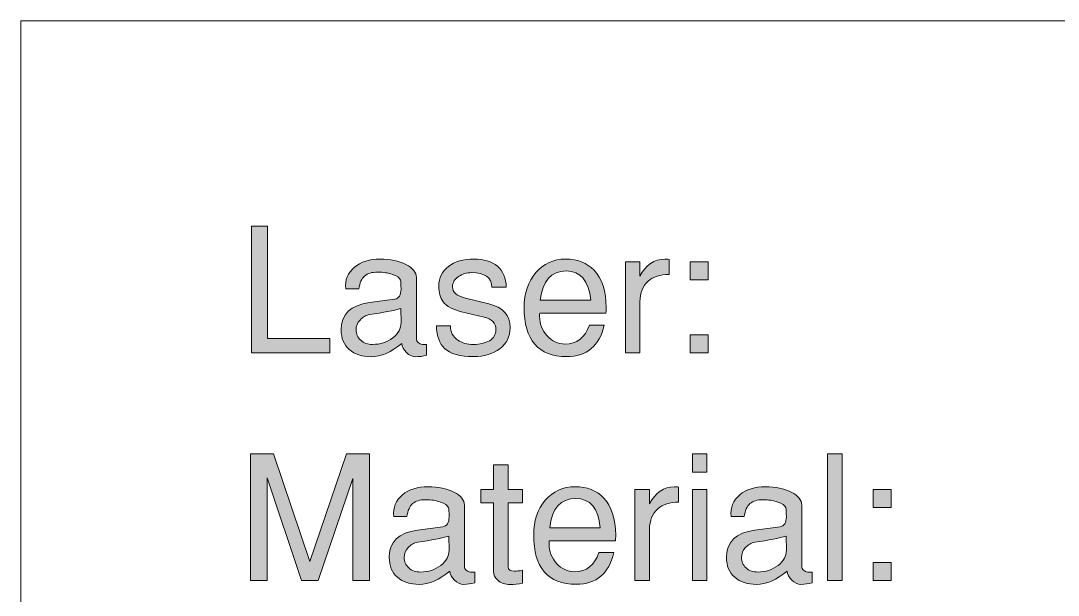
# Model space of a CAD drawing. Header units: inches. Extents: x 0.66 to 6.95, y -3.12 to -1.06.
# Drawn here: x 3.952 to 4.95, y -1.616 to -1.064 of the extents above; entities that cross this region are included whole.
import ezdxf

# ---------------------------------------------------------------- set-up
doc = ezdxf.new("R2010")
doc.units = ezdxf.units.IN
doc.header["$MEASUREMENT"] = 0
doc.layers.add('Layer 1', color=7, linetype='Continuous')

# ---------------------------------------------------------------- blocks, each defined once
blk = doc.blocks.new('block 6')
at = {"layer": 'Layer 1', "color": 7, "lineweight": 5, "true_color": 0xffffff}
blk.add_lwpolyline([(6.76495, -3.12363), (6.71105, -3.12363), (4.03054, -3.12363), (3.95247, -3.12363), (3.95247, -3.1083), (3.95247, -1.06372), (4.0137, -1.06372), (6.95247, -1.06372)], dxfattribs=at)
blk = doc.blocks.new('block 8')
at = {"layer": 'Layer 1', "true_color": 0xed1f24}
h = blk.add_hatch(color=240, dxfattribs=at)
h.dxf.hatch_style = 2
h.paths.add_polyline_path([(4.28756, -1.60164), (4.27157, -1.60164), (4.27157, -1.50363), (4.2384, -1.60164), (4.2224, -1.60164), (4.18923, -1.50313), (4.18923, -1.60164), (4.17323, -1.60164), (4.17323, -1.48014), (4.19539, -1.48014), (4.23041, -1.58365), (4.26544, -1.48014), (4.28756, -1.48014)])
h = blk.add_hatch(color=240, dxfattribs=at)
h.dxf.hatch_style = 2
h.paths.add_polyline_path([(4.6119, -1.49747), (4.5979, -1.49747), (4.5979, -1.48014), (4.6119, -1.48014)])
h.paths.add_polyline_path([(4.6119, -1.60164), (4.5979, -1.60164), (4.5979, -1.51414), (4.6119, -1.51414)])
h = blk.add_hatch(color=240, dxfattribs=at)
h.dxf.hatch_style = 2
h.paths.add_polyline_path([(4.7419, -1.60164), (4.7279, -1.60164), (4.7279, -1.48014), (4.7419, -1.48014)])
h = blk.add_hatch(color=240, dxfattribs=at)
h.dxf.hatch_style = 2
edge = h.paths.add_edge_path()
edge.add_spline(control_points=[(4.43473, -1.60447), (4.43062, -1.60524), (4.42662, -1.60564), (4.42273, -1.60564), (4.41784, -1.60564), (4.4139, -1.60425), (4.4109, -1.60147), (4.40823, -1.59903), (4.4069, -1.59619), (4.4069, -1.59297), (4.4069, -1.59297), (4.4069, -1.52697), (4.4069, -1.52697), (4.4069, -1.52697), (4.39473, -1.52697), (4.39473, -1.52697), (4.39473, -1.52697), (4.39473, -1.51414), (4.39473, -1.51414), (4.39473, -1.51414), (4.4069, -1.51414), (4.4069, -1.51414), (4.4069, -1.51414), (4.4069, -1.49047), (4.4069, -1.49047), (4.4069, -1.49047), (4.4209, -1.49047), (4.4209, -1.49047), (4.4209, -1.49047), (4.4209, -1.51414), (4.4209, -1.51414), (4.4209, -1.51414), (4.43473, -1.51414), (4.43473, -1.51414), (4.43473, -1.51414), (4.43473, -1.52697), (4.43473, -1.52697), (4.43473, -1.52697), (4.4209, -1.52697), (4.4209, -1.52697), (4.4209, -1.52697), (4.4209, -1.58864), (4.4209, -1.58864), (4.4209, -1.59142), (4.42295, -1.5928), (4.42706, -1.5928), (4.42873, -1.5928), (4.43129, -1.59253), (4.43473, -1.59197), (4.43473, -1.59197), (4.43473, -1.60447), (4.43473, -1.60447)], knot_values=[0, 0, 0, 0, 1, 1, 1, 2, 2, 2, 3, 3, 3, 4, 4, 4, 5, 5, 5, 6, 6, 6, 7, 7, 7, 8, 8, 8, 9, 9, 9, 10, 10, 10, 11, 11, 11, 12, 12, 12, 13, 13, 13, 14, 14, 14, 15, 15, 15, 16, 16, 16, 17, 17, 17, 17], degree=3, periodic=1)
h = blk.add_hatch(color=240, dxfattribs=at)
h.dxf.hatch_style = 2
edge = h.paths.add_edge_path()
edge.add_spline(control_points=[(4.38873, -1.60401), (4.38529, -1.60498), (4.38168, -1.60547), (4.3779, -1.60547), (4.3749, -1.60547), (4.37204, -1.60411), (4.36932, -1.60139), (4.36659, -1.59867), (4.36506, -1.5958), (4.36473, -1.5928), (4.35462, -1.60125), (4.34484, -1.60547), (4.3354, -1.60547), (4.32662, -1.60547), (4.31962, -1.60318), (4.3144, -1.59863), (4.30918, -1.59406), (4.30657, -1.58777), (4.30657, -1.57975), (4.30657, -1.56461), (4.3156, -1.55581), (4.33366, -1.55337), (4.33366, -1.55337), (4.35825, -1.55002), (4.35825, -1.55002), (4.36213, -1.54947), (4.36407, -1.5463), (4.36407, -1.54051), (4.36407, -1.5356), (4.3639, -1.53277), (4.36357, -1.53199), (4.36257, -1.52965), (4.35999, -1.52776), (4.35584, -1.52631), (4.35168, -1.52486), (4.34695, -1.52414), (4.34164, -1.52414), (4.3361, -1.52414), (4.33192, -1.52538), (4.32909, -1.52789), (4.32627, -1.53039), (4.32442, -1.53453), (4.32353, -1.5403), (4.32353, -1.5403), (4.3109, -1.5403), (4.3109, -1.5403), (4.31012, -1.53164), (4.3129, -1.52469), (4.31923, -1.51947), (4.32557, -1.51425), (4.33379, -1.51164), (4.3439, -1.51164), (4.35368, -1.51164), (4.36195, -1.51336), (4.36873, -1.51681), (4.37551, -1.52025), (4.3789, -1.52441), (4.3789, -1.5293), (4.3789, -1.5293), (4.3789, -1.58847), (4.3789, -1.58847), (4.3789, -1.58969), (4.37948, -1.59081), (4.38065, -1.5918), (4.38182, -1.5928), (4.38312, -1.59342), (4.38457, -1.59363), (4.38567, -1.59375), (4.38706, -1.59375), (4.38873, -1.59363), (4.38873, -1.59363), (4.38873, -1.60401), (4.38873, -1.60401)], knot_values=[0, 0, 0, 0, 1, 1, 1, 2, 2, 2, 3, 3, 3, 4, 4, 4, 5, 5, 5, 6, 6, 6, 7, 7, 7, 8, 8, 8, 9, 9, 9, 10, 10, 10, 11, 11, 11, 12, 12, 12, 13, 13, 13, 14, 14, 14, 15, 15, 15, 16, 16, 16, 17, 17, 17, 18, 18, 18, 19, 19, 19, 20, 20, 20, 21, 21, 21, 22, 22, 22, 23, 23, 23, 24, 24, 24, 24], degree=3, periodic=1)
edge = h.paths.add_edge_path()
edge.add_spline(control_points=[(4.36407, -1.5727), (4.36407, -1.5727), (4.36391, -1.55914), (4.36391, -1.55914), (4.3572, -1.56104), (4.34715, -1.56299), (4.33375, -1.565), (4.33023, -1.56567), (4.32722, -1.5674), (4.32469, -1.57019), (4.32216, -1.57298), (4.3209, -1.57611), (4.3209, -1.57957), (4.3209, -1.58359), (4.32238, -1.58694), (4.32535, -1.58962), (4.32831, -1.5923), (4.33211, -1.59363), (4.33672, -1.59363), (4.34418, -1.59363), (4.35064, -1.59152), (4.35608, -1.58727), (4.36152, -1.58303), (4.36418, -1.57817), (4.36407, -1.5727)], knot_values=[0, 0, 0, 0, 1, 1, 1, 2, 2, 2, 3, 3, 3, 4, 4, 4, 5, 5, 5, 6, 6, 6, 7, 7, 7, 8, 8, 8, 8], degree=3, periodic=1)
h = blk.add_hatch(color=240, dxfattribs=at)
h.dxf.hatch_style = 2
edge = h.paths.add_edge_path()
edge.add_spline(control_points=[(4.52423, -1.5583), (4.52423, -1.56042), (4.52418, -1.56213), (4.52406, -1.56347), (4.52406, -1.56347), (4.46039, -1.56347), (4.46039, -1.56347), (4.46029, -1.56425), (4.46023, -1.56536), (4.46023, -1.56681), (4.46023, -1.57381), (4.46264, -1.57997), (4.46746, -1.58531), (4.47228, -1.59064), (4.47801, -1.5933), (4.48467, -1.5933), (4.49619, -1.5933), (4.504, -1.58719), (4.5081, -1.57497), (4.5081, -1.57497), (4.5224, -1.57497), (4.5224, -1.57497), (4.51773, -1.59519), (4.50568, -1.60531), (4.48623, -1.60531), (4.459, -1.60531), (4.4454, -1.58953), (4.4454, -1.55797), (4.4454, -1.54441), (4.44912, -1.5333), (4.45656, -1.52464), (4.46401, -1.51597), (4.47356, -1.51164), (4.48523, -1.51164), (4.49668, -1.51164), (4.50578, -1.5152), (4.51257, -1.5223), (4.52023, -1.53042), (4.52412, -1.54241), (4.52423, -1.5583)], knot_values=[0, 0, 0, 0, 1, 1, 1, 2, 2, 2, 3, 3, 3, 4, 4, 4, 5, 5, 5, 6, 6, 6, 7, 7, 7, 8, 8, 8, 9, 9, 9, 10, 10, 10, 11, 11, 11, 12, 12, 12, 13, 13, 13, 13], degree=3, periodic=1)
edge = h.paths.add_edge_path()
edge.add_spline(control_points=[(4.5094, -1.55113), (4.50761, -1.53236), (4.49975, -1.52297), (4.48582, -1.52297), (4.47132, -1.52297), (4.46301, -1.53236), (4.4609, -1.55113), (4.4609, -1.55113), (4.5094, -1.55113), (4.5094, -1.55113)], knot_values=[0, 0, 0, 0, 1, 1, 1, 2, 2, 2, 3, 3, 3, 3], degree=3, periodic=1)
h = blk.add_hatch(color=240, dxfattribs=at)
h.dxf.hatch_style = 2
edge = h.paths.add_edge_path()
edge.add_spline(control_points=[(4.58473, -1.52647), (4.57617, -1.52647), (4.56945, -1.52858), (4.56456, -1.5328), (4.55934, -1.53747), (4.55673, -1.54408), (4.55673, -1.55264), (4.55673, -1.55264), (4.55673, -1.60164), (4.55673, -1.60164), (4.55673, -1.60164), (4.54273, -1.60164), (4.54273, -1.60164), (4.54273, -1.60164), (4.54273, -1.51414), (4.54273, -1.51414), (4.54273, -1.51414), (4.55673, -1.51414), (4.55673, -1.51414), (4.55673, -1.51414), (4.55673, -1.52814), (4.55673, -1.52814), (4.56228, -1.51714), (4.57029, -1.51164), (4.58073, -1.51164), (4.58162, -1.51164), (4.58295, -1.51175), (4.58473, -1.51197), (4.58473, -1.51197), (4.58473, -1.52647), (4.58473, -1.52647)], knot_values=[0, 0, 0, 0, 1, 1, 1, 2, 2, 2, 3, 3, 3, 4, 4, 4, 5, 5, 5, 6, 6, 6, 7, 7, 7, 8, 8, 8, 9, 9, 9, 10, 10, 10, 10], degree=3, periodic=1)
h = blk.add_hatch(color=240, dxfattribs=at)
h.dxf.hatch_style = 2
edge = h.paths.add_edge_path()
edge.add_spline(control_points=[(4.71289, -1.60401), (4.70945, -1.60498), (4.70584, -1.60547), (4.70206, -1.60547), (4.69906, -1.60547), (4.69619, -1.60411), (4.69347, -1.60139), (4.69075, -1.59867), (4.68922, -1.5958), (4.68889, -1.5928), (4.67878, -1.60125), (4.669, -1.60547), (4.65956, -1.60547), (4.65078, -1.60547), (4.64378, -1.60318), (4.63856, -1.59863), (4.63333, -1.59406), (4.63072, -1.58777), (4.63072, -1.57975), (4.63072, -1.56461), (4.63976, -1.55581), (4.65782, -1.55337), (4.65782, -1.55337), (4.68241, -1.55002), (4.68241, -1.55002), (4.68629, -1.54947), (4.68823, -1.5463), (4.68823, -1.54051), (4.68823, -1.5356), (4.68806, -1.53277), (4.68773, -1.53199), (4.68673, -1.52965), (4.68415, -1.52776), (4.68, -1.52631), (4.67584, -1.52486), (4.67111, -1.52414), (4.6658, -1.52414), (4.66026, -1.52414), (4.65607, -1.52538), (4.65325, -1.52789), (4.65042, -1.53039), (4.64857, -1.53453), (4.64768, -1.5403), (4.64768, -1.5403), (4.63506, -1.5403), (4.63506, -1.5403), (4.63428, -1.53164), (4.63706, -1.52469), (4.64339, -1.51947), (4.64973, -1.51425), (4.65795, -1.51164), (4.66806, -1.51164), (4.67784, -1.51164), (4.68611, -1.51336), (4.69289, -1.51681), (4.69967, -1.52025), (4.70306, -1.52441), (4.70306, -1.5293), (4.70306, -1.5293), (4.70306, -1.58847), (4.70306, -1.58847), (4.70306, -1.58969), (4.70364, -1.59081), (4.70481, -1.5918), (4.70597, -1.5928), (4.70728, -1.59342), (4.70873, -1.59363), (4.70983, -1.59375), (4.71122, -1.59375), (4.71289, -1.59363), (4.71289, -1.59363), (4.71289, -1.60401), (4.71289, -1.60401)], knot_values=[0, 0, 0, 0, 1, 1, 1, 2, 2, 2, 3, 3, 3, 4, 4, 4, 5, 5, 5, 6, 6, 6, 7, 7, 7, 8, 8, 8, 9, 9, 9, 10, 10, 10, 11, 11, 11, 12, 12, 12, 13, 13, 13, 14, 14, 14, 15, 15, 15, 16, 16, 16, 17, 17, 17, 18, 18, 18, 19, 19, 19, 20, 20, 20, 21, 21, 21, 22, 22, 22, 23, 23, 23, 24, 24, 24, 24], degree=3, periodic=1)
edge = h.paths.add_edge_path()
edge.add_spline(control_points=[(4.68823, -1.5727), (4.68823, -1.5727), (4.68806, -1.55914), (4.68806, -1.55914), (4.68136, -1.56104), (4.67131, -1.56299), (4.65791, -1.565), (4.65439, -1.56567), (4.65137, -1.5674), (4.64884, -1.57019), (4.64632, -1.57298), (4.64506, -1.57611), (4.64506, -1.57957), (4.64506, -1.58359), (4.64654, -1.58694), (4.64951, -1.58962), (4.65247, -1.5923), (4.65626, -1.59363), (4.66088, -1.59363), (4.66834, -1.59363), (4.6748, -1.59152), (4.68024, -1.58727), (4.68568, -1.58303), (4.68833, -1.57817), (4.68823, -1.5727)], knot_values=[0, 0, 0, 0, 1, 1, 1, 2, 2, 2, 3, 3, 3, 4, 4, 4, 5, 5, 5, 6, 6, 6, 7, 7, 7, 8, 8, 8, 8], degree=3, periodic=1)
h = blk.add_hatch(color=240, dxfattribs=at)
h.dxf.hatch_style = 2
h.paths.add_polyline_path([(4.78906, -1.53147), (4.77172, -1.53147), (4.77172, -1.51414), (4.78906, -1.51414)])
h.paths.add_polyline_path([(4.78906, -1.60164), (4.77172, -1.60164), (4.77172, -1.5843), (4.78906, -1.5843)])
at = {"layer": 'Layer 1', "lineweight": 0}
for points in [[(4.28756, -1.60164), (4.27157, -1.60164), (4.27157, -1.50363), (4.2384, -1.60164), (4.2224, -1.60164), (4.18923, -1.50313), (4.18923, -1.60164), (4.17323, -1.60164), (4.17323, -1.48014), (4.19539, -1.48014), (4.23041, -1.58365), (4.26544, -1.48014), (4.28756, -1.48014), (4.28756, -1.60164)], [(4.6119, -1.49747), (4.5979, -1.49747), (4.5979, -1.48014), (4.6119, -1.48014), (4.6119, -1.49747)], [(4.7419, -1.60164), (4.7279, -1.60164), (4.7279, -1.48014), (4.7419, -1.48014), (4.7419, -1.60164)], [(4.6119, -1.60164), (4.5979, -1.60164), (4.5979, -1.51414), (4.6119, -1.51414), (4.6119, -1.60164)], [(4.78906, -1.53147), (4.77172, -1.53147), (4.77172, -1.51414), (4.78906, -1.51414), (4.78906, -1.53147)], [(4.78906, -1.60164), (4.77172, -1.60164), (4.77172, -1.5843), (4.78906, -1.5843), (4.78906, -1.60164)]]:
    blk.add_lwpolyline(points, dxfattribs=at)
for points, knots in [([(4.43473, -1.60447), (4.43062, -1.60524), (4.42662, -1.60564), (4.42273, -1.60564), (4.41784, -1.60564), (4.4139, -1.60425), (4.4109, -1.60147), (4.40823, -1.59903), (4.4069, -1.59619), (4.4069, -1.59297), (4.4069, -1.59297), (4.4069, -1.52697), (4.4069, -1.52697), (4.4069, -1.52697), (4.39473, -1.52697), (4.39473, -1.52697), (4.39473, -1.52697), (4.39473, -1.51414), (4.39473, -1.51414), (4.39473, -1.51414), (4.4069, -1.51414), (4.4069, -1.51414), (4.4069, -1.51414), (4.4069, -1.49047), (4.4069, -1.49047), (4.4069, -1.49047), (4.4209, -1.49047), (4.4209, -1.49047), (4.4209, -1.49047), (4.4209, -1.51414), (4.4209, -1.51414), (4.4209, -1.51414), (4.43473, -1.51414), (4.43473, -1.51414), (4.43473, -1.51414), (4.43473, -1.52697), (4.43473, -1.52697), (4.43473, -1.52697), (4.4209, -1.52697), (4.4209, -1.52697), (4.4209, -1.52697), (4.4209, -1.58864), (4.4209, -1.58864), (4.4209, -1.59142), (4.42295, -1.5928), (4.42706, -1.5928), (4.42873, -1.5928), (4.43129, -1.59253), (4.43473, -1.59197), (4.43473, -1.59197), (4.43473, -1.60447), (4.43473, -1.60447)], [0, 0, 0, 0, 1, 1, 1, 2, 2, 2, 3, 3, 3, 4, 4, 4, 5, 5, 5, 6, 6, 6, 7, 7, 7, 8, 8, 8, 9, 9, 9, 10, 10, 10, 11, 11, 11, 12, 12, 12, 13, 13, 13, 14, 14, 14, 15, 15, 15, 16, 16, 16, 17, 17, 17, 17]), ([(4.38873, -1.60401), (4.38529, -1.60498), (4.38168, -1.60547), (4.3779, -1.60547), (4.3749, -1.60547), (4.37204, -1.60411), (4.36932, -1.60139), (4.36659, -1.59867), (4.36506, -1.5958), (4.36473, -1.5928), (4.35462, -1.60125), (4.34484, -1.60547), (4.3354, -1.60547), (4.32662, -1.60547), (4.31962, -1.60318), (4.3144, -1.59863), (4.30918, -1.59406), (4.30657, -1.58777), (4.30657, -1.57975), (4.30657, -1.56461), (4.3156, -1.55581), (4.33366, -1.55337), (4.33366, -1.55337), (4.35825, -1.55002), (4.35825, -1.55002), (4.36213, -1.54947), (4.36407, -1.5463), (4.36407, -1.54051), (4.36407, -1.5356), (4.3639, -1.53277), (4.36357, -1.53199), (4.36257, -1.52965), (4.35999, -1.52776), (4.35584, -1.52631), (4.35168, -1.52486), (4.34695, -1.52414), (4.34164, -1.52414), (4.3361, -1.52414), (4.33192, -1.52538), (4.32909, -1.52789), (4.32627, -1.53039), (4.32442, -1.53453), (4.32353, -1.5403), (4.32353, -1.5403), (4.3109, -1.5403), (4.3109, -1.5403), (4.31012, -1.53164), (4.3129, -1.52469), (4.31923, -1.51947), (4.32557, -1.51425), (4.33379, -1.51164), (4.3439, -1.51164), (4.35368, -1.51164), (4.36195, -1.51336), (4.36873, -1.51681), (4.37551, -1.52025), (4.3789, -1.52441), (4.3789, -1.5293), (4.3789, -1.5293), (4.3789, -1.58847), (4.3789, -1.58847), (4.3789, -1.58969), (4.37948, -1.59081), (4.38065, -1.5918), (4.38182, -1.5928), (4.38312, -1.59342), (4.38457, -1.59363), (4.38567, -1.59375), (4.38706, -1.59375), (4.38873, -1.59363), (4.38873, -1.59363), (4.38873, -1.60401), (4.38873, -1.60401)], [0, 0, 0, 0, 1, 1, 1, 2, 2, 2, 3, 3, 3, 4, 4, 4, 5, 5, 5, 6, 6, 6, 7, 7, 7, 8, 8, 8, 9, 9, 9, 10, 10, 10, 11, 11, 11, 12, 12, 12, 13, 13, 13, 14, 14, 14, 15, 15, 15, 16, 16, 16, 17, 17, 17, 18, 18, 18, 19, 19, 19, 20, 20, 20, 21, 21, 21, 22, 22, 22, 23, 23, 23, 24, 24, 24, 24]), ([(4.52423, -1.5583), (4.52423, -1.56042), (4.52418, -1.56213), (4.52406, -1.56347), (4.52406, -1.56347), (4.46039, -1.56347), (4.46039, -1.56347), (4.46029, -1.56425), (4.46023, -1.56536), (4.46023, -1.56681), (4.46023, -1.57381), (4.46264, -1.57997), (4.46746, -1.58531), (4.47228, -1.59064), (4.47801, -1.5933), (4.48467, -1.5933), (4.49619, -1.5933), (4.504, -1.58719), (4.5081, -1.57497), (4.5081, -1.57497), (4.5224, -1.57497), (4.5224, -1.57497), (4.51773, -1.59519), (4.50568, -1.60531), (4.48623, -1.60531), (4.459, -1.60531), (4.4454, -1.58953), (4.4454, -1.55797), (4.4454, -1.54441), (4.44912, -1.5333), (4.45656, -1.52464), (4.46401, -1.51597), (4.47356, -1.51164), (4.48523, -1.51164), (4.49668, -1.51164), (4.50578, -1.5152), (4.51257, -1.5223), (4.52023, -1.53042), (4.52412, -1.54241), (4.52423, -1.5583)], [0, 0, 0, 0, 1, 1, 1, 2, 2, 2, 3, 3, 3, 4, 4, 4, 5, 5, 5, 6, 6, 6, 7, 7, 7, 8, 8, 8, 9, 9, 9, 10, 10, 10, 11, 11, 11, 12, 12, 12, 13, 13, 13, 13]), ([(4.58473, -1.52647), (4.57617, -1.52647), (4.56945, -1.52858), (4.56456, -1.5328), (4.55934, -1.53747), (4.55673, -1.54408), (4.55673, -1.55264), (4.55673, -1.55264), (4.55673, -1.60164), (4.55673, -1.60164), (4.55673, -1.60164), (4.54273, -1.60164), (4.54273, -1.60164), (4.54273, -1.60164), (4.54273, -1.51414), (4.54273, -1.51414), (4.54273, -1.51414), (4.55673, -1.51414), (4.55673, -1.51414), (4.55673, -1.51414), (4.55673, -1.52814), (4.55673, -1.52814), (4.56228, -1.51714), (4.57029, -1.51164), (4.58073, -1.51164), (4.58162, -1.51164), (4.58295, -1.51175), (4.58473, -1.51197), (4.58473, -1.51197), (4.58473, -1.52647), (4.58473, -1.52647)], [0, 0, 0, 0, 1, 1, 1, 2, 2, 2, 3, 3, 3, 4, 4, 4, 5, 5, 5, 6, 6, 6, 7, 7, 7, 8, 8, 8, 9, 9, 9, 10, 10, 10, 10]), ([(4.71289, -1.60401), (4.70945, -1.60498), (4.70584, -1.60547), (4.70206, -1.60547), (4.69906, -1.60547), (4.69619, -1.60411), (4.69347, -1.60139), (4.69075, -1.59867), (4.68922, -1.5958), (4.68889, -1.5928), (4.67878, -1.60125), (4.669, -1.60547), (4.65956, -1.60547), (4.65078, -1.60547), (4.64378, -1.60318), (4.63856, -1.59863), (4.63333, -1.59406), (4.63072, -1.58777), (4.63072, -1.57975), (4.63072, -1.56461), (4.63976, -1.55581), (4.65782, -1.55337), (4.65782, -1.55337), (4.68241, -1.55002), (4.68241, -1.55002), (4.68629, -1.54947), (4.68823, -1.5463), (4.68823, -1.54051), (4.68823, -1.5356), (4.68806, -1.53277), (4.68773, -1.53199), (4.68673, -1.52965), (4.68415, -1.52776), (4.68, -1.52631), (4.67584, -1.52486), (4.67111, -1.52414), (4.6658, -1.52414), (4.66026, -1.52414), (4.65607, -1.52538), (4.65325, -1.52789), (4.65042, -1.53039), (4.64857, -1.53453), (4.64768, -1.5403), (4.64768, -1.5403), (4.63506, -1.5403), (4.63506, -1.5403), (4.63428, -1.53164), (4.63706, -1.52469), (4.64339, -1.51947), (4.64973, -1.51425), (4.65795, -1.51164), (4.66806, -1.51164), (4.67784, -1.51164), (4.68611, -1.51336), (4.69289, -1.51681), (4.69967, -1.52025), (4.70306, -1.52441), (4.70306, -1.5293), (4.70306, -1.5293), (4.70306, -1.58847), (4.70306, -1.58847), (4.70306, -1.58969), (4.70364, -1.59081), (4.70481, -1.5918), (4.70597, -1.5928), (4.70728, -1.59342), (4.70873, -1.59363), (4.70983, -1.59375), (4.71122, -1.59375), (4.71289, -1.59363), (4.71289, -1.59363), (4.71289, -1.60401), (4.71289, -1.60401)], [0, 0, 0, 0, 1, 1, 1, 2, 2, 2, 3, 3, 3, 4, 4, 4, 5, 5, 5, 6, 6, 6, 7, 7, 7, 8, 8, 8, 9, 9, 9, 10, 10, 10, 11, 11, 11, 12, 12, 12, 13, 13, 13, 14, 14, 14, 15, 15, 15, 16, 16, 16, 17, 17, 17, 18, 18, 18, 19, 19, 19, 20, 20, 20, 21, 21, 21, 22, 22, 22, 23, 23, 23, 24, 24, 24, 24]), ([(4.5094, -1.55113), (4.50761, -1.53236), (4.49975, -1.52297), (4.48582, -1.52297), (4.47132, -1.52297), (4.46301, -1.53236), (4.4609, -1.55113), (4.4609, -1.55113), (4.5094, -1.55113), (4.5094, -1.55113)], [0, 0, 0, 0, 1, 1, 1, 2, 2, 2, 3, 3, 3, 3]), ([(4.36407, -1.5727), (4.36407, -1.5727), (4.36391, -1.55914), (4.36391, -1.55914), (4.3572, -1.56104), (4.34715, -1.56299), (4.33375, -1.565), (4.33023, -1.56567), (4.32722, -1.5674), (4.32469, -1.57019), (4.32216, -1.57298), (4.3209, -1.57611), (4.3209, -1.57957), (4.3209, -1.58359), (4.32238, -1.58694), (4.32535, -1.58962), (4.32831, -1.5923), (4.33211, -1.59363), (4.33672, -1.59363), (4.34418, -1.59363), (4.35064, -1.59152), (4.35608, -1.58727), (4.36152, -1.58303), (4.36418, -1.57817), (4.36407, -1.5727)], [0, 0, 0, 0, 1, 1, 1, 2, 2, 2, 3, 3, 3, 4, 4, 4, 5, 5, 5, 6, 6, 6, 7, 7, 7, 8, 8, 8, 8]), ([(4.68823, -1.5727), (4.68823, -1.5727), (4.68806, -1.55914), (4.68806, -1.55914), (4.68136, -1.56104), (4.67131, -1.56299), (4.65791, -1.565), (4.65439, -1.56567), (4.65137, -1.5674), (4.64884, -1.57019), (4.64632, -1.57298), (4.64506, -1.57611), (4.64506, -1.57957), (4.64506, -1.58359), (4.64654, -1.58694), (4.64951, -1.58962), (4.65247, -1.5923), (4.65626, -1.59363), (4.66088, -1.59363), (4.66834, -1.59363), (4.6748, -1.59152), (4.68024, -1.58727), (4.68568, -1.58303), (4.68833, -1.57817), (4.68823, -1.5727)], [0, 0, 0, 0, 1, 1, 1, 2, 2, 2, 3, 3, 3, 4, 4, 4, 5, 5, 5, 6, 6, 6, 7, 7, 7, 8, 8, 8, 8])]:
    blk.add_open_spline(points, degree=3, knots=knots, dxfattribs=at)
blk = doc.blocks.new('block 12')
at = {"layer": 'Layer 1', "true_color": 0xed1f24}
h = blk.add_hatch(color=240, dxfattribs=at)
h.dxf.hatch_style = 2
h.paths.add_polyline_path([(4.24957, -1.38283), (4.17407, -1.38283), (4.17407, -1.26133), (4.18973, -1.26133), (4.18973, -1.369), (4.24957, -1.369)])
h = blk.add_hatch(color=240, dxfattribs=at)
h.dxf.hatch_style = 2
edge = h.paths.add_edge_path()
edge.add_spline(control_points=[(4.34256, -1.38521), (4.33912, -1.38618), (4.33551, -1.38666), (4.33173, -1.38666), (4.32873, -1.38666), (4.32587, -1.3853), (4.32315, -1.38258), (4.32042, -1.37986), (4.3189, -1.377), (4.31856, -1.374), (4.30845, -1.38245), (4.29867, -1.38666), (4.28923, -1.38666), (4.28045, -1.38666), (4.27345, -1.38438), (4.26823, -1.37982), (4.26301, -1.37526), (4.2604, -1.36896), (4.2604, -1.36095), (4.2604, -1.3458), (4.26943, -1.33701), (4.28749, -1.33456), (4.28749, -1.33456), (4.31208, -1.33122), (4.31208, -1.33122), (4.31596, -1.33066), (4.3179, -1.32749), (4.3179, -1.3217), (4.3179, -1.3168), (4.31773, -1.31396), (4.3174, -1.31318), (4.3164, -1.31085), (4.31382, -1.30895), (4.30967, -1.3075), (4.30551, -1.30606), (4.30078, -1.30533), (4.29547, -1.30533), (4.28993, -1.30533), (4.28575, -1.30658), (4.28293, -1.30908), (4.2801, -1.31158), (4.27825, -1.31572), (4.27736, -1.3215), (4.27736, -1.3215), (4.26473, -1.3215), (4.26473, -1.3215), (4.26395, -1.31283), (4.26673, -1.30589), (4.27306, -1.30067), (4.2794, -1.29544), (4.28762, -1.29283), (4.29773, -1.29283), (4.30751, -1.29283), (4.31578, -1.29456), (4.32256, -1.298), (4.32934, -1.30145), (4.33273, -1.30561), (4.33273, -1.3105), (4.33273, -1.3105), (4.33273, -1.36966), (4.33273, -1.36966), (4.33273, -1.37089), (4.33331, -1.372), (4.33448, -1.373), (4.33565, -1.374), (4.33695, -1.37461), (4.3384, -1.37483), (4.3395, -1.37495), (4.34089, -1.37495), (4.34256, -1.37483), (4.34256, -1.37483), (4.34256, -1.38521), (4.34256, -1.38521)], knot_values=[0, 0, 0, 0, 1, 1, 1, 2, 2, 2, 3, 3, 3, 4, 4, 4, 5, 5, 5, 6, 6, 6, 7, 7, 7, 8, 8, 8, 9, 9, 9, 10, 10, 10, 11, 11, 11, 12, 12, 12, 13, 13, 13, 14, 14, 14, 15, 15, 15, 16, 16, 16, 17, 17, 17, 18, 18, 18, 19, 19, 19, 20, 20, 20, 21, 21, 21, 22, 22, 22, 23, 23, 23, 24, 24, 24, 24], degree=3, periodic=1)
edge = h.paths.add_edge_path()
edge.add_spline(control_points=[(4.3179, -1.3539), (4.3179, -1.3539), (4.31774, -1.34033), (4.31774, -1.34033), (4.31103, -1.34223), (4.30098, -1.34418), (4.28758, -1.3462), (4.28406, -1.34687), (4.28105, -1.3486), (4.27852, -1.35139), (4.27599, -1.35418), (4.27473, -1.35731), (4.27473, -1.36077), (4.27473, -1.36479), (4.27621, -1.36814), (4.27918, -1.37082), (4.28215, -1.37349), (4.28594, -1.37483), (4.29055, -1.37483), (4.29801, -1.37483), (4.30447, -1.37271), (4.30991, -1.36847), (4.31535, -1.36422), (4.31801, -1.35937), (4.3179, -1.3539)], knot_values=[0, 0, 0, 0, 1, 1, 1, 2, 2, 2, 3, 3, 3, 4, 4, 4, 5, 5, 5, 6, 6, 6, 7, 7, 7, 8, 8, 8, 8], degree=3, periodic=1)
h = blk.add_hatch(color=240, dxfattribs=at)
h.dxf.hatch_style = 2
edge = h.paths.add_edge_path()
edge.add_spline(control_points=[(4.42273, -1.35883), (4.42273, -1.36739), (4.41942, -1.37414), (4.41281, -1.37908), (4.4062, -1.38403), (4.39779, -1.3865), (4.38756, -1.3865), (4.37456, -1.3865), (4.36528, -1.38389), (4.35973, -1.37867), (4.35495, -1.37422), (4.35234, -1.367), (4.35189, -1.357), (4.35189, -1.357), (4.3654, -1.357), (4.3654, -1.357), (4.3654, -1.36289), (4.36778, -1.36745), (4.37257, -1.37067), (4.37668, -1.37345), (4.38162, -1.37483), (4.3874, -1.37483), (4.39373, -1.37483), (4.39892, -1.37364), (4.40298, -1.37124), (4.40704, -1.36885), (4.40906, -1.36531), (4.40906, -1.36063), (4.40906, -1.35439), (4.40529, -1.35038), (4.39775, -1.3486), (4.39775, -1.3486), (4.3759, -1.34347), (4.3759, -1.34347), (4.36768, -1.34147), (4.36184, -1.33825), (4.3584, -1.33381), (4.35562, -1.33015), (4.35423, -1.32515), (4.35423, -1.31882), (4.35423, -1.31093), (4.35731, -1.30463), (4.36348, -1.29991), (4.36965, -1.29519), (4.37784, -1.29283), (4.38806, -1.29283), (4.39762, -1.29283), (4.40512, -1.29514), (4.41056, -1.29975), (4.416, -1.30436), (4.41884, -1.31106), (4.41906, -1.31983), (4.41906, -1.31983), (4.40523, -1.31983), (4.40523, -1.31983), (4.40489, -1.3105), (4.3984, -1.30583), (4.38573, -1.30583), (4.38106, -1.30583), (4.37684, -1.30711), (4.37306, -1.30967), (4.36928, -1.31222), (4.3674, -1.31544), (4.3674, -1.31934), (4.3674, -1.32467), (4.37151, -1.32834), (4.37973, -1.33034), (4.37973, -1.33034), (4.4024, -1.33584), (4.4024, -1.33584), (4.41595, -1.33917), (4.42273, -1.34684), (4.42273, -1.35883)], knot_values=[0, 0, 0, 0, 1, 1, 1, 2, 2, 2, 3, 3, 3, 4, 4, 4, 5, 5, 5, 6, 6, 6, 7, 7, 7, 8, 8, 8, 9, 9, 9, 10, 10, 10, 11, 11, 11, 12, 12, 12, 13, 13, 13, 14, 14, 14, 15, 15, 15, 16, 16, 16, 17, 17, 17, 18, 18, 18, 19, 19, 19, 20, 20, 20, 21, 21, 21, 22, 22, 22, 23, 23, 23, 24, 24, 24, 24], degree=3, periodic=1)
h = blk.add_hatch(color=240, dxfattribs=at)
h.dxf.hatch_style = 2
edge = h.paths.add_edge_path()
edge.add_spline(control_points=[(4.51506, -1.3395), (4.51506, -1.34161), (4.51501, -1.34333), (4.51489, -1.34467), (4.51489, -1.34467), (4.45123, -1.34467), (4.45123, -1.34467), (4.45112, -1.34545), (4.45106, -1.34656), (4.45106, -1.348), (4.45106, -1.355), (4.45347, -1.36117), (4.45829, -1.3665), (4.46311, -1.37183), (4.46884, -1.3745), (4.4755, -1.3745), (4.48702, -1.3745), (4.49483, -1.36839), (4.49894, -1.35617), (4.49894, -1.35617), (4.51323, -1.35617), (4.51323, -1.35617), (4.50857, -1.37639), (4.49651, -1.3865), (4.47706, -1.3865), (4.44984, -1.3865), (4.43623, -1.37072), (4.43623, -1.33917), (4.43623, -1.32561), (4.43995, -1.3145), (4.44739, -1.30583), (4.45484, -1.29717), (4.4644, -1.29283), (4.47606, -1.29283), (4.48751, -1.29283), (4.49662, -1.29639), (4.5034, -1.3035), (4.51106, -1.31161), (4.51495, -1.32361), (4.51506, -1.3395)], knot_values=[0, 0, 0, 0, 1, 1, 1, 2, 2, 2, 3, 3, 3, 4, 4, 4, 5, 5, 5, 6, 6, 6, 7, 7, 7, 8, 8, 8, 9, 9, 9, 10, 10, 10, 11, 11, 11, 12, 12, 12, 13, 13, 13, 13], degree=3, periodic=1)
edge = h.paths.add_edge_path()
edge.add_spline(control_points=[(4.50023, -1.33233), (4.49844, -1.31356), (4.49058, -1.30417), (4.47665, -1.30417), (4.46215, -1.30417), (4.45384, -1.31356), (4.45173, -1.33233), (4.45173, -1.33233), (4.50023, -1.33233), (4.50023, -1.33233)], knot_values=[0, 0, 0, 0, 1, 1, 1, 2, 2, 2, 3, 3, 3, 3], degree=3, periodic=1)
h = blk.add_hatch(color=240, dxfattribs=at)
h.dxf.hatch_style = 2
edge = h.paths.add_edge_path()
edge.add_spline(control_points=[(4.57557, -1.30766), (4.56701, -1.30766), (4.56029, -1.30978), (4.5554, -1.314), (4.55018, -1.31866), (4.54757, -1.32528), (4.54757, -1.33384), (4.54757, -1.33384), (4.54757, -1.38283), (4.54757, -1.38283), (4.54757, -1.38283), (4.53357, -1.38283), (4.53357, -1.38283), (4.53357, -1.38283), (4.53357, -1.29534), (4.53357, -1.29534), (4.53357, -1.29534), (4.54757, -1.29534), (4.54757, -1.29534), (4.54757, -1.29534), (4.54757, -1.30933), (4.54757, -1.30933), (4.55312, -1.29833), (4.56112, -1.29283), (4.57157, -1.29283), (4.57246, -1.29283), (4.57379, -1.29294), (4.57557, -1.29317), (4.57557, -1.29317), (4.57557, -1.30766), (4.57557, -1.30766)], knot_values=[0, 0, 0, 0, 1, 1, 1, 2, 2, 2, 3, 3, 3, 4, 4, 4, 5, 5, 5, 6, 6, 6, 7, 7, 7, 8, 8, 8, 9, 9, 9, 10, 10, 10, 10], degree=3, periodic=1)
h = blk.add_hatch(color=240, dxfattribs=at)
h.dxf.hatch_style = 2
h.paths.add_polyline_path([(4.61323, -1.31267), (4.59589, -1.31267), (4.59589, -1.29534), (4.61323, -1.29534)])
h.paths.add_polyline_path([(4.61323, -1.38283), (4.59589, -1.38283), (4.59589, -1.3655), (4.61323, -1.3655)])
at = {"layer": 'Layer 1', "lineweight": 0}
for points in [[(4.24957, -1.38283), (4.17407, -1.38283), (4.17407, -1.26133), (4.18973, -1.26133), (4.18973, -1.369), (4.24957, -1.369), (4.24957, -1.38283)], [(4.61323, -1.31267), (4.59589, -1.31267), (4.59589, -1.29534), (4.61323, -1.29534), (4.61323, -1.31267)], [(4.61323, -1.38283), (4.59589, -1.38283), (4.59589, -1.3655), (4.61323, -1.3655), (4.61323, -1.38283)]]:
    blk.add_lwpolyline(points, dxfattribs=at)
for points, knots in [([(4.34256, -1.38521), (4.33912, -1.38618), (4.33551, -1.38666), (4.33173, -1.38666), (4.32873, -1.38666), (4.32587, -1.3853), (4.32315, -1.38258), (4.32042, -1.37986), (4.3189, -1.377), (4.31856, -1.374), (4.30845, -1.38245), (4.29867, -1.38666), (4.28923, -1.38666), (4.28045, -1.38666), (4.27345, -1.38438), (4.26823, -1.37982), (4.26301, -1.37526), (4.2604, -1.36896), (4.2604, -1.36095), (4.2604, -1.3458), (4.26943, -1.33701), (4.28749, -1.33456), (4.28749, -1.33456), (4.31208, -1.33122), (4.31208, -1.33122), (4.31596, -1.33066), (4.3179, -1.32749), (4.3179, -1.3217), (4.3179, -1.3168), (4.31773, -1.31396), (4.3174, -1.31318), (4.3164, -1.31085), (4.31382, -1.30895), (4.30967, -1.3075), (4.30551, -1.30606), (4.30078, -1.30533), (4.29547, -1.30533), (4.28993, -1.30533), (4.28575, -1.30658), (4.28293, -1.30908), (4.2801, -1.31158), (4.27825, -1.31572), (4.27736, -1.3215), (4.27736, -1.3215), (4.26473, -1.3215), (4.26473, -1.3215), (4.26395, -1.31283), (4.26673, -1.30589), (4.27306, -1.30067), (4.2794, -1.29544), (4.28762, -1.29283), (4.29773, -1.29283), (4.30751, -1.29283), (4.31578, -1.29456), (4.32256, -1.298), (4.32934, -1.30145), (4.33273, -1.30561), (4.33273, -1.3105), (4.33273, -1.3105), (4.33273, -1.36966), (4.33273, -1.36966), (4.33273, -1.37089), (4.33331, -1.372), (4.33448, -1.373), (4.33565, -1.374), (4.33695, -1.37461), (4.3384, -1.37483), (4.3395, -1.37495), (4.34089, -1.37495), (4.34256, -1.37483), (4.34256, -1.37483), (4.34256, -1.38521), (4.34256, -1.38521)], [0, 0, 0, 0, 1, 1, 1, 2, 2, 2, 3, 3, 3, 4, 4, 4, 5, 5, 5, 6, 6, 6, 7, 7, 7, 8, 8, 8, 9, 9, 9, 10, 10, 10, 11, 11, 11, 12, 12, 12, 13, 13, 13, 14, 14, 14, 15, 15, 15, 16, 16, 16, 17, 17, 17, 18, 18, 18, 19, 19, 19, 20, 20, 20, 21, 21, 21, 22, 22, 22, 23, 23, 23, 24, 24, 24, 24]), ([(4.42273, -1.35883), (4.42273, -1.36739), (4.41942, -1.37414), (4.41281, -1.37908), (4.4062, -1.38403), (4.39779, -1.3865), (4.38756, -1.3865), (4.37456, -1.3865), (4.36528, -1.38389), (4.35973, -1.37867), (4.35495, -1.37422), (4.35234, -1.367), (4.35189, -1.357), (4.35189, -1.357), (4.3654, -1.357), (4.3654, -1.357), (4.3654, -1.36289), (4.36778, -1.36745), (4.37257, -1.37067), (4.37668, -1.37345), (4.38162, -1.37483), (4.3874, -1.37483), (4.39373, -1.37483), (4.39892, -1.37364), (4.40298, -1.37124), (4.40704, -1.36885), (4.40906, -1.36531), (4.40906, -1.36063), (4.40906, -1.35439), (4.40529, -1.35038), (4.39775, -1.3486), (4.39775, -1.3486), (4.3759, -1.34347), (4.3759, -1.34347), (4.36768, -1.34147), (4.36184, -1.33825), (4.3584, -1.33381), (4.35562, -1.33015), (4.35423, -1.32515), (4.35423, -1.31882), (4.35423, -1.31093), (4.35731, -1.30463), (4.36348, -1.29991), (4.36965, -1.29519), (4.37784, -1.29283), (4.38806, -1.29283), (4.39762, -1.29283), (4.40512, -1.29514), (4.41056, -1.29975), (4.416, -1.30436), (4.41884, -1.31106), (4.41906, -1.31983), (4.41906, -1.31983), (4.40523, -1.31983), (4.40523, -1.31983), (4.40489, -1.3105), (4.3984, -1.30583), (4.38573, -1.30583), (4.38106, -1.30583), (4.37684, -1.30711), (4.37306, -1.30967), (4.36928, -1.31222), (4.3674, -1.31544), (4.3674, -1.31934), (4.3674, -1.32467), (4.37151, -1.32834), (4.37973, -1.33034), (4.37973, -1.33034), (4.4024, -1.33584), (4.4024, -1.33584), (4.41595, -1.33917), (4.42273, -1.34684), (4.42273, -1.35883)], [0, 0, 0, 0, 1, 1, 1, 2, 2, 2, 3, 3, 3, 4, 4, 4, 5, 5, 5, 6, 6, 6, 7, 7, 7, 8, 8, 8, 9, 9, 9, 10, 10, 10, 11, 11, 11, 12, 12, 12, 13, 13, 13, 14, 14, 14, 15, 15, 15, 16, 16, 16, 17, 17, 17, 18, 18, 18, 19, 19, 19, 20, 20, 20, 21, 21, 21, 22, 22, 22, 23, 23, 23, 24, 24, 24, 24]), ([(4.51506, -1.3395), (4.51506, -1.34161), (4.51501, -1.34333), (4.51489, -1.34467), (4.51489, -1.34467), (4.45123, -1.34467), (4.45123, -1.34467), (4.45112, -1.34545), (4.45106, -1.34656), (4.45106, -1.348), (4.45106, -1.355), (4.45347, -1.36117), (4.45829, -1.3665), (4.46311, -1.37183), (4.46884, -1.3745), (4.4755, -1.3745), (4.48702, -1.3745), (4.49483, -1.36839), (4.49894, -1.35617), (4.49894, -1.35617), (4.51323, -1.35617), (4.51323, -1.35617), (4.50857, -1.37639), (4.49651, -1.3865), (4.47706, -1.3865), (4.44984, -1.3865), (4.43623, -1.37072), (4.43623, -1.33917), (4.43623, -1.32561), (4.43995, -1.3145), (4.44739, -1.30583), (4.45484, -1.29717), (4.4644, -1.29283), (4.47606, -1.29283), (4.48751, -1.29283), (4.49662, -1.29639), (4.5034, -1.3035), (4.51106, -1.31161), (4.51495, -1.32361), (4.51506, -1.3395)], [0, 0, 0, 0, 1, 1, 1, 2, 2, 2, 3, 3, 3, 4, 4, 4, 5, 5, 5, 6, 6, 6, 7, 7, 7, 8, 8, 8, 9, 9, 9, 10, 10, 10, 11, 11, 11, 12, 12, 12, 13, 13, 13, 13]), ([(4.57557, -1.30766), (4.56701, -1.30766), (4.56029, -1.30978), (4.5554, -1.314), (4.55018, -1.31866), (4.54757, -1.32528), (4.54757, -1.33384), (4.54757, -1.33384), (4.54757, -1.38283), (4.54757, -1.38283), (4.54757, -1.38283), (4.53357, -1.38283), (4.53357, -1.38283), (4.53357, -1.38283), (4.53357, -1.29534), (4.53357, -1.29534), (4.53357, -1.29534), (4.54757, -1.29534), (4.54757, -1.29534), (4.54757, -1.29534), (4.54757, -1.30933), (4.54757, -1.30933), (4.55312, -1.29833), (4.56112, -1.29283), (4.57157, -1.29283), (4.57246, -1.29283), (4.57379, -1.29294), (4.57557, -1.29317), (4.57557, -1.29317), (4.57557, -1.30766), (4.57557, -1.30766)], [0, 0, 0, 0, 1, 1, 1, 2, 2, 2, 3, 3, 3, 4, 4, 4, 5, 5, 5, 6, 6, 6, 7, 7, 7, 8, 8, 8, 9, 9, 9, 10, 10, 10, 10]), ([(4.50023, -1.33233), (4.49844, -1.31356), (4.49058, -1.30417), (4.47665, -1.30417), (4.46215, -1.30417), (4.45384, -1.31356), (4.45173, -1.33233), (4.45173, -1.33233), (4.50023, -1.33233), (4.50023, -1.33233)], [0, 0, 0, 0, 1, 1, 1, 2, 2, 2, 3, 3, 3, 3]), ([(4.3179, -1.3539), (4.3179, -1.3539), (4.31774, -1.34033), (4.31774, -1.34033), (4.31103, -1.34223), (4.30098, -1.34418), (4.28758, -1.3462), (4.28406, -1.34687), (4.28105, -1.3486), (4.27852, -1.35139), (4.27599, -1.35418), (4.27473, -1.35731), (4.27473, -1.36077), (4.27473, -1.36479), (4.27621, -1.36814), (4.27918, -1.37082), (4.28215, -1.37349), (4.28594, -1.37483), (4.29055, -1.37483), (4.29801, -1.37483), (4.30447, -1.37271), (4.30991, -1.36847), (4.31535, -1.36422), (4.31801, -1.35937), (4.3179, -1.3539)], [0, 0, 0, 0, 1, 1, 1, 2, 2, 2, 3, 3, 3, 4, 4, 4, 5, 5, 5, 6, 6, 6, 7, 7, 7, 8, 8, 8, 8])]:
    blk.add_open_spline(points, degree=3, knots=knots, dxfattribs=at)
blk = doc.blocks.new('block 7')
at = {"layer": 'Layer 1'}
for name in ['block 12', 'block 8']:
    blk.add_blockref(name, (0, 0), dxfattribs=at)
blk = doc.blocks.new('block 5')
at = {"layer": 'Layer 1'}
for name in ['block 6', 'block 7']:
    blk.add_blockref(name, (0, 0), dxfattribs=at)

msp = doc.modelspace()

# ---------------------------------------------------------------- block references
at = {"layer": 'Layer 1'}
msp.add_blockref('block 5', (0, 0), dxfattribs=at)

doc.saveas('drawing.dxf')
